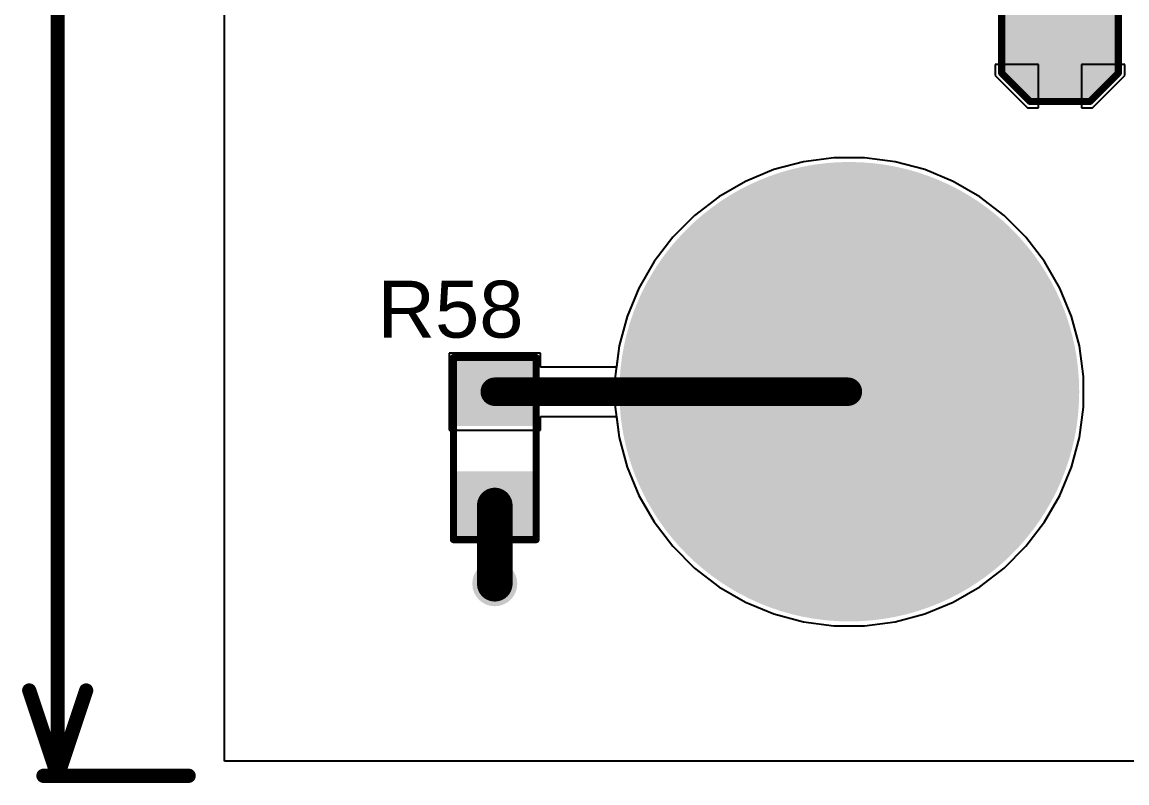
# Model space of a CAD drawing. Header units: millimetres. Extents: x -0.13 to 3.86, y -0.01 to 4.3.
# Drawn here: x -0.132 to 0.644, y -0.005 to 0.53 of the extents above; entities that cross this region are included whole.
import ezdxf

# ---------------------------------------------------------------- set-up
doc = ezdxf.new("R2010")
doc.units = ezdxf.units.MM
doc.header["$MEASUREMENT"] = 0
for name, color, linetype in [('BottomLayer', 5, 'Continuous'), ('BottomSolder', 6, 'Continuous'), ('Mechanical1', 6, 'Continuous'), ('MultiLayer', 9, 'Continuous'), ('PadHoleLayer', 156, 'Continuous'), ('TopLayer', 1, 'Continuous'), ('TopOverlay', 2, 'Continuous'), ('TopPaste', 8, 'Continuous'), ('TopSolder', 216, 'Continuous'), ('ViaHoleLayer', 16, 'Continuous')]:
    doc.layers.add(name, color=color, linetype=linetype)
doc.styles.add('Arial', font='arial.ttf', dxfattribs={"height": 0.2})

# ---------------------------------------------------------------- blocks, each defined once
blk = doc.blocks.new('R___0805_107')
at = {"layer": 'TopLayer'}
for points in [[(-0.06, 0.025), (-0.02, 0.025), (-0.02, -0.025), (-0.06, -0.025)], [(0.02, 0.025), (0.06, 0.025), (0.06, -0.025), (0.02, -0.025)]]:
    blk.add_hatch(color=1, dxfattribs=at).paths.add_polyline_path(points)
at = {"layer": 'TopPaste'}
for points in [[(-0.06, 0.025), (-0.02, 0.025), (-0.02, -0.025), (-0.06, -0.025)], [(0.02, 0.025), (0.06, 0.025), (0.06, -0.025), (0.02, -0.025)]]:
    blk.add_hatch(color=8, dxfattribs=at).paths.add_polyline_path(points)
at = {"layer": 'TopSolder'}
for points in [[(-0.064, 0.029), (-0.016, 0.029), (-0.016, -0.029), (-0.064, -0.029)], [(0.016, 0.029), (0.064, 0.029), (0.064, -0.029), (0.016, -0.029)]]:
    blk.add_hatch(color=216, dxfattribs=at).paths.add_polyline_path(points)
at = {"layer": 'TopOverlay', "const_width": 0.005}
for points in [[(-0.064, 0.029), (0.064, 0.029)], [(-0.064, 0.029), (-0.064, -0.029)], [(0.064, 0.029), (0.064, -0.029)], [(-0.064, -0.029), (0.064, -0.029)]]:
    blk.add_lwpolyline(points, dxfattribs=at)
at = {"layer": 'TopOverlay', "const_width": 0.0025}
for points in [[(-0.06525, 0.029, 1), (-0.06275, 0.029, 1)], [(-0.06525, 0.029, 1), (-0.06275, 0.029, 1)], [(0.06275, 0.029, 1), (0.06525, 0.029, 1)], [(0.06275, 0.029, 1), (0.06525, 0.029, 1)], [(-0.06525, -0.029, 1), (-0.06275, -0.029, 1)], [(-0.06525, -0.029, 1), (-0.06275, -0.029, 1)], [(0.06275, -0.029, 1), (0.06525, -0.029, 1)], [(0.06275, -0.029, 1), (0.06525, -0.029, 1)]]:
    blk.add_lwpolyline(points, format="xyb", close=True, dxfattribs=at)
blk = doc.blocks.new('M4_M________H____111')
at = {"layer": 'BottomLayer'}
h = blk.add_hatch(color=5, dxfattribs=at)
edge = h.paths.add_edge_path()
edge.add_arc((-4.5156, 0.048), 0.15748, 0, 360)
at = {"layer": 'BottomSolder'}
h = blk.add_hatch(color=6, dxfattribs=at)
edge = h.paths.add_edge_path()
edge.add_arc((-4.5156, 0.048), 0.16148, 0, 360)
at = {"layer": 'MultiLayer'}
h = blk.add_hatch(color=9, dxfattribs=at)
edge = h.paths.add_edge_path()
edge.add_arc((-4.5156, 0.048), 0.15748, 0, 360)
at = {"layer": 'PadHoleLayer'}
h = blk.add_hatch(color=156, dxfattribs=at)
edge = h.paths.add_edge_path()
edge.add_arc((-4.5156, 0.048), 0.08858, 0, 360)
at = {"layer": 'TopLayer'}
h = blk.add_hatch(color=1, dxfattribs=at)
edge = h.paths.add_edge_path()
edge.add_arc((-4.5156, 0.048), 0.15748, 0, 360)
at = {"layer": 'TopSolder'}
h = blk.add_hatch(color=216, dxfattribs=at)
edge = h.paths.add_edge_path()
edge.add_arc((-4.5156, 0.048), 0.16148, 0, 360)
blk = doc.blocks.new('T____P______TH_1_8___H_________0_92___179')
at = {"layer": 'BottomLayer'}
blk.add_hatch(color=5, dxfattribs=at).paths.add_polyline_path([(0.01772, 0.03543), (-0.01772, 0.03543), (-0.03543, 0.01772), (-0.03543, -0.01772), (-0.01772, -0.03543), (0.01772, -0.03543), (0.03543, -0.01772), (0.03543, 0.01772)])
at = {"layer": 'BottomSolder'}
blk.add_hatch(color=6, dxfattribs=at).paths.add_polyline_path([(0.01972, 0.03943), (-0.01972, 0.03943), (-0.03943, 0.01972), (-0.03943, -0.01972), (-0.01972, -0.03943), (0.01972, -0.03943), (0.03943, -0.01972), (0.03943, 0.01972)])
at = {"layer": 'MultiLayer'}
blk.add_hatch(color=9, dxfattribs=at).paths.add_polyline_path([(0.01772, 0.03543), (-0.01772, 0.03543), (-0.03543, 0.01772), (-0.03543, -0.01772), (-0.01772, -0.03543), (0.01772, -0.03543), (0.03543, -0.01772), (0.03543, 0.01772)])
at = {"layer": 'PadHoleLayer'}
h = blk.add_hatch(color=156, dxfattribs=at)
edge = h.paths.add_edge_path()
edge.add_arc((0, 0), 0.01811, 0, 360)
at = {"layer": 'TopLayer'}
blk.add_hatch(color=1, dxfattribs=at).paths.add_polyline_path([(0.01772, 0.03543), (-0.01772, 0.03543), (-0.03543, 0.01772), (-0.03543, -0.01772), (-0.01772, -0.03543), (0.01772, -0.03543), (0.03543, -0.01772), (0.03543, 0.01772)])
at = {"layer": 'TopSolder'}
blk.add_hatch(color=216, dxfattribs=at).paths.add_polyline_path([(0.01972, 0.03943), (-0.01972, 0.03943), (-0.03943, 0.01972), (-0.03943, -0.01972), (-0.01972, -0.03943), (0.01972, -0.03943), (0.03943, -0.01972), (0.03943, 0.01972)])
at = {"layer": 'TopOverlay', "const_width": 0.005}
for points in [[(-0.041, 0.021), (-0.02, 0.042)], [(-0.02, 0.042), (0.02, 0.042)], [(0.02, 0.042), (0.041, 0.021)], [(-0.041, -0.021), (-0.041, 0.021)], [(0.041, -0.021), (0.041, 0.021)], [(-0.041, -0.021), (-0.021, -0.041)], [(0.021, -0.041), (0.041, -0.021)], [(-0.02, -0.041), (0.021, -0.041)]]:
    blk.add_lwpolyline(points, dxfattribs=at)
at = {"layer": 'TopOverlay', "const_width": 0.0025}
for points in [[(-0.02125, 0.042, 1), (-0.01875, 0.042, 1)], [(-0.02125, 0.042, 1), (-0.01875, 0.042, 1)], [(0.01875, 0.042, 1), (0.02125, 0.042, 1)], [(0.01875, 0.042, 1), (0.02125, 0.042, 1)], [(-0.04225, 0.021, 1), (-0.03975, 0.021, 1)], [(-0.04225, 0.021, 1), (-0.03975, 0.021, 1)], [(0.03975, 0.021, 1), (0.04225, 0.021, 1)], [(0.03975, 0.021, 1), (0.04225, 0.021, 1)], [(-0.04225, -0.021, 1), (-0.03975, -0.021, 1)], [(-0.04225, -0.021, 1), (-0.03975, -0.021, 1)], [(0.03975, -0.021, 1), (0.04225, -0.021, 1)], [(0.03975, -0.021, 1), (0.04225, -0.021, 1)], [(-0.02225, -0.041, 1), (-0.01975, -0.041, 1)], [(-0.02125, -0.041, 1), (-0.01875, -0.041, 1)], [(0.01975, -0.041, 1), (0.02225, -0.041, 1)], [(0.01975, -0.041, 1), (0.02225, -0.041, 1)]]:
    blk.add_lwpolyline(points, format="xyb", close=True, dxfattribs=at)

msp = doc.modelspace()

# ---------------------------------------------------------------- hatches: boundary and pattern name
at = {"layer": 'BottomLayer'}
h = msp.add_hatch(color=5, dxfattribs=at)
edge = h.paths.add_edge_path()
edge.add_arc((0.2, 0.135), 0.01181, 0, 360)
at = {"layer": 'BottomSolder'}
h = msp.add_hatch(color=6, dxfattribs=at)
edge = h.paths.add_edge_path()
edge.add_arc((0.2, 0.135), 0.01581, 0, 360)
at = {"layer": 'TopLayer'}
h = msp.add_hatch(color=1, dxfattribs=at)
edge = h.paths.add_edge_path()
edge.add_arc((0.2, 0.135), 0.01181, 0, 360)
at = {"layer": 'TopSolder'}
h = msp.add_hatch(color=216, dxfattribs=at)
edge = h.paths.add_edge_path()
edge.add_arc((0.2, 0.135), 0.01581, 0, 360)
at = {"layer": 'ViaHoleLayer'}
h = msp.add_hatch(color=16, dxfattribs=at)
edge = h.paths.add_edge_path()
edge.add_arc((0.2, 0.135), 0.00591, 0, 360)

# ---------------------------------------------------------------- linework, layer by layer
at = {"layer": 'BottomLayer'}
for p, q in [((0.0102, 0.0102), (0.0102, 4.1398)), ((0.582, 0.5), (0.55157, 0.5)), ((0.55157, 0.5), (0.55157, 0.49228)), ((0.582, 0.46957), (0.582, 0.5)), ((0.64243, 0.5), (0.612, 0.5)), ((0.612, 0.5), (0.612, 0.46957)), ((0.64243, 0.49228), (0.64243, 0.5)), ((0.55157, 0.49228), (0.57428, 0.46957)), ((0.61972, 0.46957), (0.64243, 0.49228)), ((0.57428, 0.46957), (0.582, 0.46957)), ((0.612, 0.46957), (0.61972, 0.46957)), ((0.41684, 0.43167), (0.39602, 0.42609)), ((0.43822, 0.43448), (0.41684, 0.43167)), ((0.45978, 0.43448), (0.43822, 0.43448)), ((0.48116, 0.43167), (0.45978, 0.43448)), ((0.50198, 0.42609), (0.48116, 0.43167)), ((0.39602, 0.42609), (0.3761, 0.41783)), ((0.5219, 0.41783), (0.50198, 0.42609)), ((0.3761, 0.41783), (0.35742, 0.40705)), ((0.54058, 0.40705), (0.5219, 0.41783)), ((0.35742, 0.40705), (0.34032, 0.39393)), ((0.55768, 0.39393), (0.54058, 0.40705)), ((0.34032, 0.39393), (0.32507, 0.37868)), ((0.57293, 0.37868), (0.55768, 0.39393)), ((0.32507, 0.37868), (0.31195, 0.36158)), ((0.58605, 0.36158), (0.57293, 0.37868)), ((0.31195, 0.36158), (0.30117, 0.3429)), ((0.59684, 0.3429), (0.58605, 0.36158)), ((0.30117, 0.3429), (0.29292, 0.32298)), ((0.60509, 0.32298), (0.59684, 0.3429)), ((0.29292, 0.32298), (0.28733, 0.30216)), ((0.61067, 0.30216), (0.60509, 0.32298)), ((0.28733, 0.30216), (0.28452, 0.28078)), ((0.61348, 0.28078), (0.61067, 0.30216)), ((0.28452, 0.28078), (0.28452, 0.25922)), ((0.61348, 0.25922), (0.61348, 0.28078)), ((0.28452, 0.25922), (0.28733, 0.23784)), ((0.61067, 0.23784), (0.61348, 0.25922)), ((0.28733, 0.23784), (0.29292, 0.21702)), ((0.60509, 0.21702), (0.61067, 0.23784)), ((0.29292, 0.21702), (0.30117, 0.1971)), ((0.59684, 0.1971), (0.60509, 0.21702)), ((0.30117, 0.1971), (0.31195, 0.17842)), ((0.58605, 0.17842), (0.59684, 0.1971)), ((0.31195, 0.17842), (0.32507, 0.16132)), ((0.57293, 0.16132), (0.58605, 0.17842)), ((0.32507, 0.16132), (0.34032, 0.14607)), ((0.55768, 0.14607), (0.57293, 0.16132)), ((0.34032, 0.14607), (0.35742, 0.13295)), ((0.54058, 0.13295), (0.55768, 0.14607)), ((0.35742, 0.13295), (0.3761, 0.12217)), ((0.5219, 0.12217), (0.54058, 0.13295)), ((0.3761, 0.12217), (0.39602, 0.11391)), ((0.50198, 0.11391), (0.5219, 0.12217)), ((0.39602, 0.11391), (0.41684, 0.10833)), ((0.48116, 0.10833), (0.50198, 0.11391)), ((0.41684, 0.10833), (0.43822, 0.10552)), ((0.43822, 0.10552), (0.45978, 0.10552)), ((0.45978, 0.10552), (0.48116, 0.10833)), ((3.8398, 0.0102), (0.0102, 0.0102))]:
    msp.add_line(p, q, dxfattribs=at)
at = {"layer": 'Mechanical1', "const_width": 0.01}
for points in [[(-0.107, 0), (-0.107, 1.75309)], [(-0.127, 0.06), (-0.107, 0)], [(-0.107, 0), (-0.087, 0.06)], [(-0.117, 0), (-0.015, 0)]]:
    msp.add_lwpolyline(points, dxfattribs=at)
at = {"layer": 'Mechanical1', "const_width": 0.005}
for points in [[(-0.1295, 0.06, 1), (-0.1245, 0.06, 1)], [(-0.0895, 0.06, 1), (-0.0845, 0.06, 1)], [(-0.1195, 0, 1), (-0.1145, 0, 1)], [(-0.1095, 0, 1), (-0.1045, 0, 1)], [(-0.1095, 0, 1), (-0.1045, 0, 1)], [(-0.1095, 0, 1), (-0.1045, 0, 1)], [(-0.0175, 0, 1), (-0.0125, 0, 1)]]:
    msp.add_lwpolyline(points, format="xyb", close=True, dxfattribs=at)
at = {"layer": 'TopLayer'}
for p, q in [((0.0102, 0.0102), (0.0102, 2.24497)), ((0.582, 0.5), (0.55157, 0.5)), ((0.55157, 0.5), (0.55157, 0.49228)), ((0.582, 0.46957), (0.582, 0.5)), ((0.64243, 0.5), (0.612, 0.5)), ((0.612, 0.5), (0.612, 0.46957)), ((0.64243, 0.49228), (0.64243, 0.5)), ((0.55157, 0.49228), (0.57428, 0.46957)), ((0.61972, 0.46957), (0.64243, 0.49228)), ((0.57428, 0.46957), (0.582, 0.46957)), ((0.612, 0.46957), (0.61972, 0.46957)), ((0.41684, 0.43167), (0.39602, 0.42609)), ((0.43822, 0.43448), (0.41684, 0.43167)), ((0.45978, 0.43448), (0.43822, 0.43448)), ((0.48116, 0.43167), (0.45978, 0.43448)), ((0.50198, 0.42609), (0.48116, 0.43167)), ((0.39602, 0.42609), (0.3761, 0.41783)), ((0.5219, 0.41783), (0.50198, 0.42609)), ((0.3761, 0.41783), (0.35742, 0.40705)), ((0.54058, 0.40705), (0.5219, 0.41783)), ((0.35742, 0.40705), (0.34032, 0.39393)), ((0.55768, 0.39393), (0.54058, 0.40705)), ((0.34032, 0.39393), (0.32507, 0.37868)), ((0.57293, 0.37868), (0.55768, 0.39393)), ((0.32507, 0.37868), (0.31195, 0.36158)), ((0.58605, 0.36158), (0.57293, 0.37868)), ((0.31195, 0.36158), (0.30117, 0.3429)), ((0.59684, 0.3429), (0.58605, 0.36158)), ((0.30117, 0.3429), (0.29292, 0.32298)), ((0.60509, 0.32298), (0.59684, 0.3429)), ((0.29292, 0.32298), (0.28733, 0.30216)), ((0.61067, 0.30216), (0.60509, 0.32298)), ((0.232, 0.297), (0.168, 0.297)), ((0.168, 0.297), (0.168, 0.243)), ((0.232, 0.28733), (0.232, 0.297)), ((0.28733, 0.30216), (0.28538, 0.28733)), ((0.61348, 0.28078), (0.61067, 0.30216)), ((0.28538, 0.28733), (0.232, 0.28733)), ((0.61348, 0.25922), (0.61348, 0.28078)), ((0.61067, 0.23784), (0.61348, 0.25922)), ((0.232, 0.243), (0.232, 0.25267)), ((0.232, 0.25267), (0.28538, 0.25267)), ((0.28538, 0.25267), (0.28733, 0.23784)), ((0.168, 0.243), (0.232, 0.243)), ((0.28733, 0.23784), (0.29292, 0.21702)), ((0.60509, 0.21702), (0.61067, 0.23784)), ((0.29292, 0.21702), (0.30117, 0.1971)), ((0.59684, 0.1971), (0.60509, 0.21702)), ((0.30117, 0.1971), (0.31195, 0.17842)), ((0.58605, 0.17842), (0.59684, 0.1971)), ((0.31195, 0.17842), (0.32507, 0.16132)), ((0.57293, 0.16132), (0.58605, 0.17842)), ((0.32507, 0.16132), (0.34032, 0.14607)), ((0.55768, 0.14607), (0.57293, 0.16132)), ((0.34032, 0.14607), (0.35742, 0.13295)), ((0.54058, 0.13295), (0.55768, 0.14607)), ((0.35742, 0.13295), (0.3761, 0.12217)), ((0.5219, 0.12217), (0.54058, 0.13295)), ((0.3761, 0.12217), (0.39602, 0.11391)), ((0.50198, 0.11391), (0.5219, 0.12217)), ((0.39602, 0.11391), (0.41684, 0.10833)), ((0.48116, 0.10833), (0.50198, 0.11391)), ((0.41684, 0.10833), (0.43822, 0.10552)), ((0.43822, 0.10552), (0.45978, 0.10552)), ((0.45978, 0.10552), (0.48116, 0.10833)), ((3.8398, 0.0102), (0.0102, 0.0102))]:
    msp.add_line(p, q, dxfattribs=at)
for points, const_width in [([(0.2, 0.27), (0.448, 0.27)], 0.02), ([(0.2, 0.135), (0.2, 0.19)], 0.025)]:
    msp.add_lwpolyline(points, dxfattribs=dict(at, const_width=const_width))
for points, const_width in [([(0.195, 0.27, 1), (0.205, 0.27, 1)], 0.01), ([(0.443, 0.27, 1), (0.453, 0.27, 1)], 0.01), ([(0.19375, 0.19, 1), (0.20625, 0.19, 1)], 0.0125), ([(0.19375, 0.135, 1), (0.20625, 0.135, 1)], 0.0125)]:
    msp.add_lwpolyline(points, format="xyb", close=True, dxfattribs=dict(at, const_width=const_width))

# ---------------------------------------------------------------- block references
for name, p in [('T____P______TH_1_8___H_________0_92___179', (0.597, 0.515)), ('M4_M________H____111', (4.9646, 0.222))]:
    msp.add_blockref(name, p)
at = {"rotation": 90}
msp.add_blockref('R___0805_107', (0.2, 0.23), dxfattribs=at)

# ---------------------------------------------------------------- texts
at = {"layer": 'TopOverlay', "style": 'Arial'}
msp.add_text('R58', height=0.04, dxfattribs=at).set_placement((0.11768, 0.30801))

doc.saveas('drawing.dxf')
